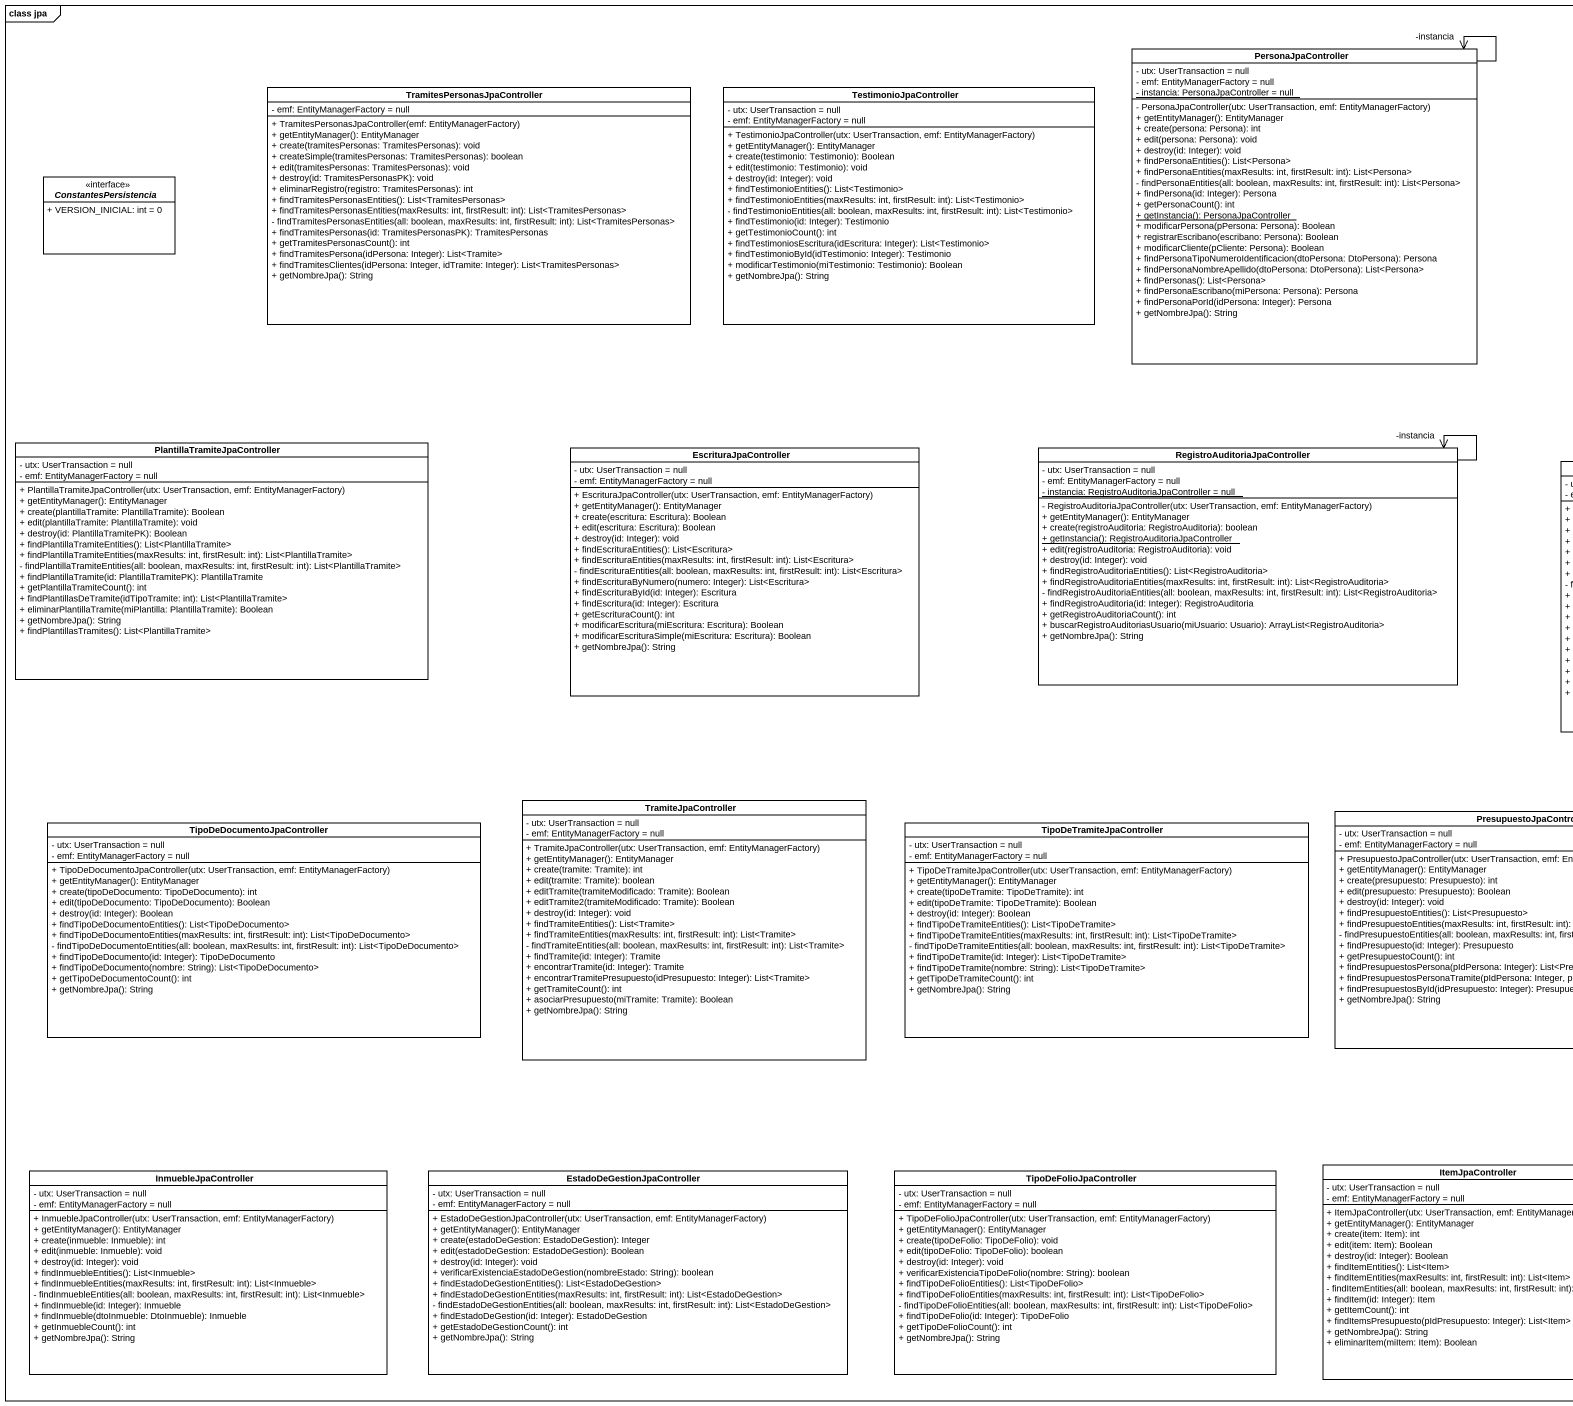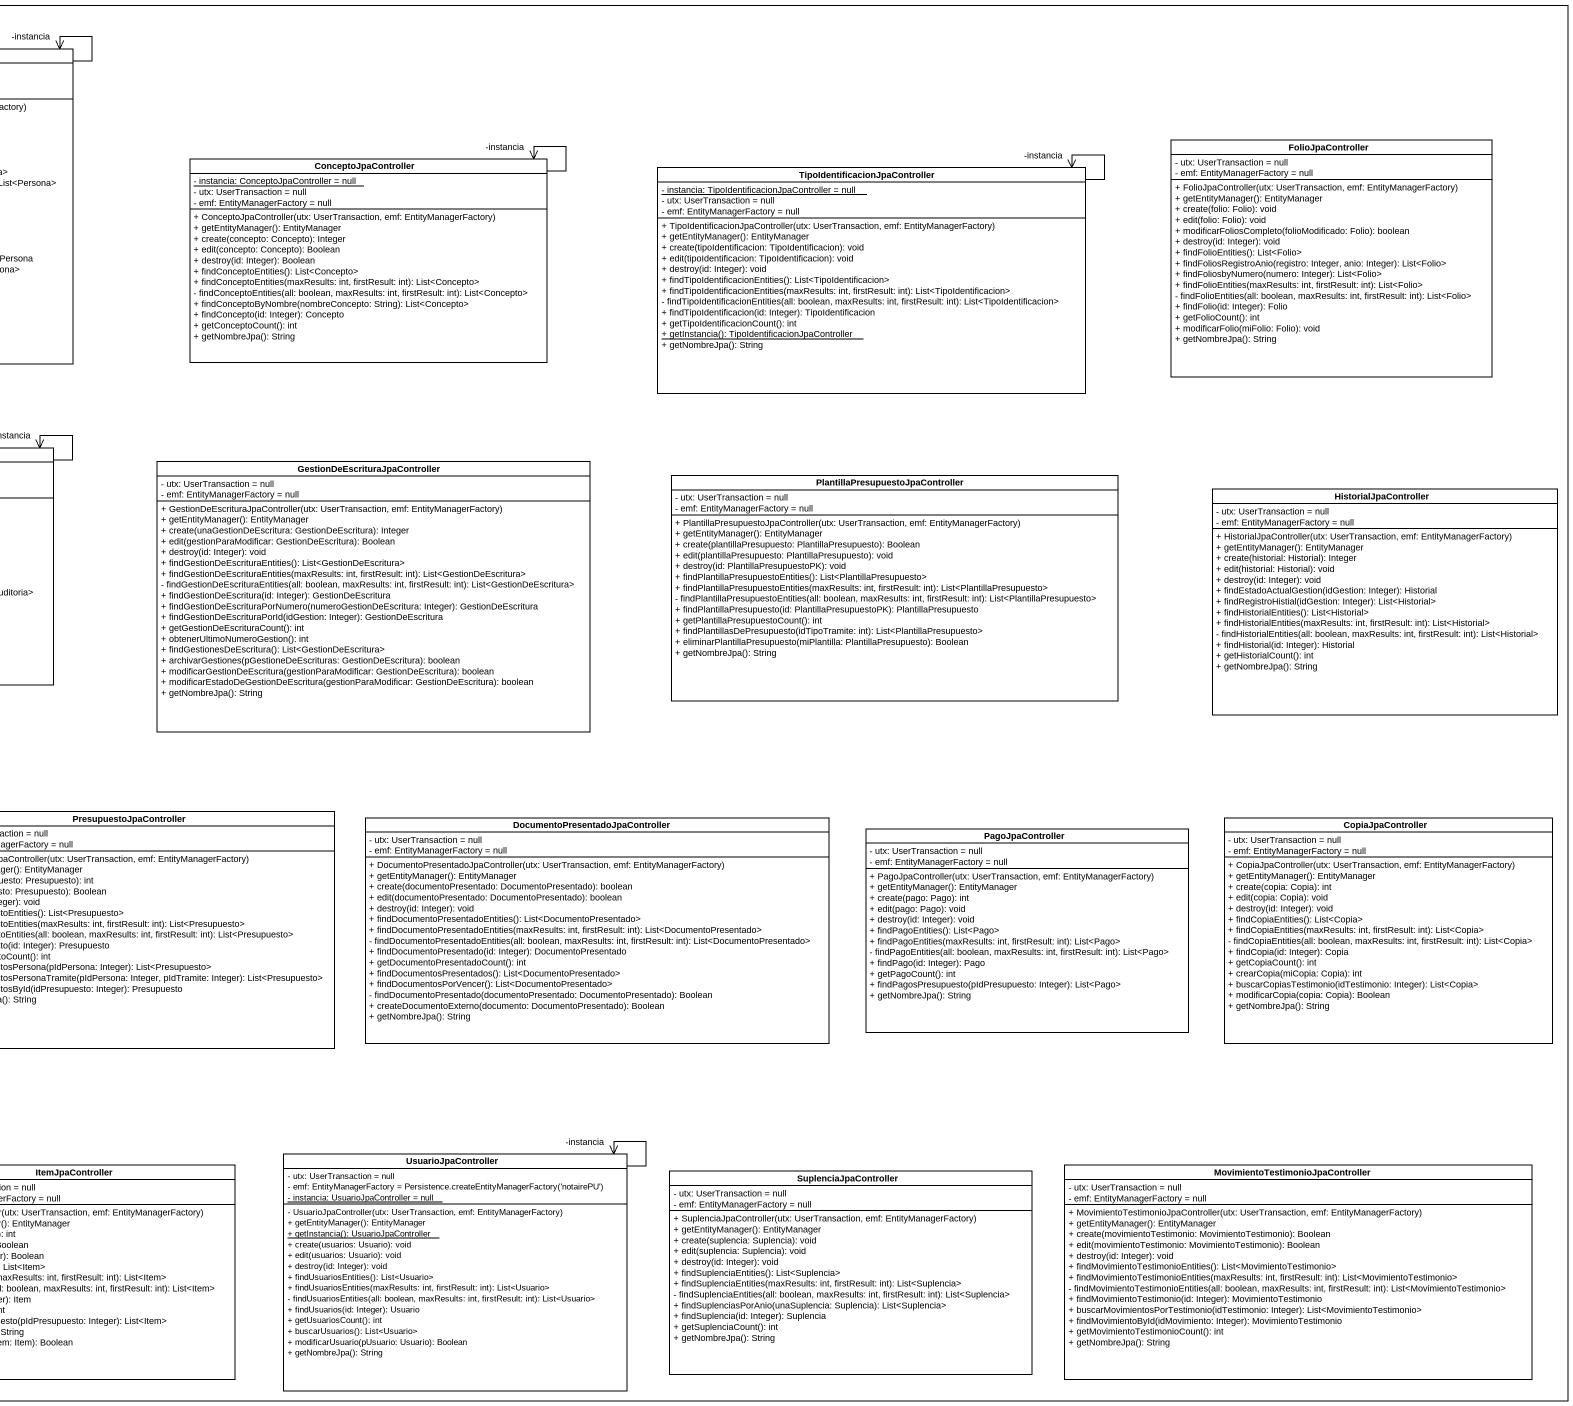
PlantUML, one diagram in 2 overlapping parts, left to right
@startuml
mainframe class jpa
hide circle
hide empty members
skinparam classAttributeIconSize 0
class PersonaJpaController {
  - utx: UserTransaction = null
  - emf: EntityManagerFactory = null
  {static} - instancia: PersonaJpaController = null
  - PersonaJpaController(utx: UserTransaction, emf: EntityManagerFactory)
  + getEntityManager(): EntityManager
  + create(persona: Persona): int
  + edit(persona: Persona): void
  + destroy(id: Integer): void
  + findPersonaEntities(): List<Persona>
  + findPersonaEntities(maxResults: int, firstResult: int): List<Persona>
  - findPersonaEntities(all: boolean, maxResults: int, firstResult: int): List<Persona>
  + findPersona(id: Integer): Persona
  + getPersonaCount(): int
  {static} + getInstancia(): PersonaJpaController
  + modificarPersona(pPersona: Persona): Boolean
  + registrarEscribano(escribano: Persona): Boolean
  + modificarCliente(pCliente: Persona): Boolean
  + findPersonaTipoNumeroIdentificacion(dtoPersona: DtoPersona): Persona
  + findPersonaNombreApellido(dtoPersona: DtoPersona): List<Persona>
  + findPersonas(): List<Persona>
  + findPersonaEscribano(miPersona: Persona): Persona
  + findPersonaPorId(idPersona: Integer): Persona
  + getNombreJpa(): String
}
class "TramitesPersonasJpaController" as TramitesPersonasJpaControlle {
  - emf: EntityManagerFactory = null
  + TramitesPersonasJpaController(emf: EntityManagerFactory)
  + getEntityManager(): EntityManager
  + create(tramitesPersonas: TramitesPersonas): void
  + createSimple(tramitesPersonas: TramitesPersonas): boolean
  + edit(tramitesPersonas: TramitesPersonas): void
  + destroy(id: TramitesPersonasPK): void
  + eliminarRegistro(registro: TramitesPersonas): int
  + findTramitesPersonasEntities(): List<TramitesPersonas>
  + findTramitesPersonasEntities(maxResults: int, firstResult: int): List<TramitesPersonas>
  - findTramitesPersonasEntities(all: boolean, maxResults: int, firstResult: int): List<TramitesPersonas>
  + findTramitesPersonas(id: TramitesPersonasPK): TramitesPersonas
  + getTramitesPersonasCount(): int
  + findTramitesPersona(idPersona: Integer): List<Tramite>
  + findTramitesClientes(idPersona: Integer, idTramite: Integer): List<TramitesPersonas>
  + getNombreJpa(): String
}
class TestimonioJpaController {
  - utx: UserTransaction = null
  - emf: EntityManagerFactory = null
  + TestimonioJpaController(utx: UserTransaction, emf: EntityManagerFactory)
  + getEntityManager(): EntityManager
  + create(testimonio: Testimonio): Boolean
  + edit(testimonio: Testimonio): void
  + destroy(id: Integer): void
  + findTestimonioEntities(): List<Testimonio>
  + findTestimonioEntities(maxResults: int, firstResult: int): List<Testimonio>
  - findTestimonioEntities(all: boolean, maxResults: int, firstResult: int): List<Testimonio>
  + findTestimonio(id: Integer): Testimonio
  + getTestimonioCount(): int
  + findTestimoniosEscritura(idEscritura: Integer): List<Testimonio>
  + findTestimonioById(idTestimonio: Integer): Testimonio
  + modificarTestimonio(miTestimonio: Testimonio): Boolean
  + getNombreJpa(): String
}
class FolioJpaController {
  - utx: UserTransaction = null
  - emf: EntityManagerFactory = null
  + FolioJpaController(utx: UserTransaction, emf: EntityManagerFactory)
  + getEntityManager(): EntityManager
  + create(folio: Folio): void
  + edit(folio: Folio): void
  + modificarFoliosCompleto(folioModificado: Folio): boolean
  + destroy(id: Integer): void
  + findFolioEntities(): List<Folio>
  + findFoliosRegistroAnio(registro: Integer, anio: Integer): List<Folio>
  + findFoliosbyNumero(numero: Integer): List<Folio>
  + findFolioEntities(maxResults: int, firstResult: int): List<Folio>
  - findFolioEntities(all: boolean, maxResults: int, firstResult: int): List<Folio>
  + findFolio(id: Integer): Folio
  + getFolioCount(): int
  + modificarFolio(miFolio: Folio): void
  + getNombreJpa(): String
}
interface ConstantesPersistencia <<interface>> {
  + VERSION_INICIAL: int = 0
}
class ConceptoJpaController {
  {static} - instancia: ConceptoJpaController = null
  - utx: UserTransaction = null
  - emf: EntityManagerFactory = null
  + ConceptoJpaController(utx: UserTransaction, emf: EntityManagerFactory)
  + getEntityManager(): EntityManager
  + create(concepto: Concepto): Integer
  + edit(concepto: Concepto): Boolean
  + destroy(id: Integer): Boolean
  + findConceptoEntities(): List<Concepto>
  + findConceptoEntities(maxResults: int, firstResult: int): List<Concepto>
  - findConceptoEntities(all: boolean, maxResults: int, firstResult: int): List<Concepto>
  + findConceptoByNombre(nombreConcepto: String): List<Concepto>
  + findConcepto(id: Integer): Concepto
  + getConceptoCount(): int
  + getNombreJpa(): String
}
class "TipoIdentificacionJpaController" as TipoIdentificacionJpaControl {
  {static} - instancia: TipoIdentificacionJpaController = null
  - utx: UserTransaction = null
  - emf: EntityManagerFactory = null
  + TipoIdentificacionJpaController(utx: UserTransaction, emf: EntityManagerFactory)
  + getEntityManager(): EntityManager
  + create(tipoIdentificacion: TipoIdentificacion): void
  + edit(tipoIdentificacion: TipoIdentificacion): void
  + destroy(id: Integer): void
  + findTipoIdentificacionEntities(): List<TipoIdentificacion>
  + findTipoIdentificacionEntities(maxResults: int, firstResult: int): List<TipoIdentificacion>
  - findTipoIdentificacionEntities(all: boolean, maxResults: int, firstResult: int): List<TipoIdentificacion>
  + findTipoIdentificacion(id: Integer): TipoIdentificacion
  + getTipoIdentificacionCount(): int
  {static} + getInstancia(): TipoIdentificacionJpaController
  + getNombreJpa(): String
}
class "PlantillaTramiteJpaController" as PlantillaTramiteJpaControlle {
  - utx: UserTransaction = null
  - emf: EntityManagerFactory = null
  + PlantillaTramiteJpaController(utx: UserTransaction, emf: EntityManagerFactory)
  + getEntityManager(): EntityManager
  + create(plantillaTramite: PlantillaTramite): Boolean
  + edit(plantillaTramite: PlantillaTramite): void
  + destroy(id: PlantillaTramitePK): Boolean
  + findPlantillaTramiteEntities(): List<PlantillaTramite>
  + findPlantillaTramiteEntities(maxResults: int, firstResult: int): List<PlantillaTramite>
  - findPlantillaTramiteEntities(all: boolean, maxResults: int, firstResult: int): List<PlantillaTramite>
  + findPlantillaTramite(id: PlantillaTramitePK): PlantillaTramite
  + getPlantillaTramiteCount(): int
  + findPlantillasDeTramite(idTipoTramite: int): List<PlantillaTramite>
  + eliminarPlantillaTramite(miPlantilla: PlantillaTramite): Boolean
  + getNombreJpa(): String
  + findPlantillasTramites(): List<PlantillaTramite>
}
class EscrituraJpaController {
  - utx: UserTransaction = null
  - emf: EntityManagerFactory = null
  + EscrituraJpaController(utx: UserTransaction, emf: EntityManagerFactory)
  + getEntityManager(): EntityManager
  + create(escritura: Escritura): Boolean
  + edit(escritura: Escritura): Boolean
  + destroy(id: Integer): void
  + findEscrituraEntities(): List<Escritura>
  + findEscrituraEntities(maxResults: int, firstResult: int): List<Escritura>
  - findEscrituraEntities(all: boolean, maxResults: int, firstResult: int): List<Escritura>
  + findEscrituraByNumero(numero: Integer): List<Escritura>
  + findEscrituraById(id: Integer): Escritura
  + findEscritura(id: Integer): Escritura
  + getEscrituraCount(): int
  + modificarEscritura(miEscritura: Escritura): Boolean
  + modificarEscrituraSimple(miEscritura: Escritura): Boolean
  + getNombreJpa(): String
}
class "RegistroAuditoriaJpaController" as RegistroAuditoriaJpaControll {
  - utx: UserTransaction = null
  - emf: EntityManagerFactory = null
  {static} - instancia: RegistroAuditoriaJpaController = null
  - RegistroAuditoriaJpaController(utx: UserTransaction, emf: EntityManagerFactory)
  + getEntityManager(): EntityManager
  + create(registroAuditoria: RegistroAuditoria): boolean
  {static} + getInstancia(): RegistroAuditoriaJpaController
  + edit(registroAuditoria: RegistroAuditoria): void
  + destroy(id: Integer): void
  + findRegistroAuditoriaEntities(): List<RegistroAuditoria>
  + findRegistroAuditoriaEntities(maxResults: int, firstResult: int): List<RegistroAuditoria>
  - findRegistroAuditoriaEntities(all: boolean, maxResults: int, firstResult: int): List<RegistroAuditoria>
  + findRegistroAuditoria(id: Integer): RegistroAuditoria
  + getRegistroAuditoriaCount(): int
  + buscarRegistroAuditoriasUsuario(miUsuario: Usuario): ArrayList<RegistroAuditoria>
  + getNombreJpa(): String
}
class "GestionDeEscrituraJpaController" as GestionDeEscrituraJpaControl {
  - utx: UserTransaction = null
  - emf: EntityManagerFactory = null
  + GestionDeEscrituraJpaController(utx: UserTransaction, emf: EntityManagerFactory)
  + getEntityManager(): EntityManager
  + create(unaGestionDeEscritura: GestionDeEscritura): Integer
  + edit(gestionParaModificar: GestionDeEscritura): Boolean
  + destroy(id: Integer): void
  + findGestionDeEscrituraEntities(): List<GestionDeEscritura>
  + findGestionDeEscrituraEntities(maxResults: int, firstResult: int): List<GestionDeEscritura>
  - findGestionDeEscrituraEntities(all: boolean, maxResults: int, firstResult: int): List<GestionDeEscritura>
  + findGestionDeEscritura(id: Integer): GestionDeEscritura
  + findGestionDeEscrituraPorNumero(numeroGestionDeEscritura: Integer): GestionDeEscritura
  + findGestionDeEscrituraPorId(idGestion: Integer): GestionDeEscritura
  + getGestionDeEscrituraCount(): int
  + obtenerUltimoNumeroGestion(): int
  + findGestionesDeEscritura(): List<GestionDeEscritura>
  + archivarGestiones(pGestioneDeEscrituras: GestionDeEscritura): boolean
  + modificarGestionDeEscritura(gestionParaModificar: GestionDeEscritura): boolean
  + modificarEstadoDeGestionDeEscritura(gestionParaModificar: GestionDeEscritura): boolean
  + getNombreJpa(): String
}
class "PlantillaPresupuestoJpaController" as PlantillaPresupuestoJpaContr {
  - utx: UserTransaction = null
  - emf: EntityManagerFactory = null
  + PlantillaPresupuestoJpaController(utx: UserTransaction, emf: EntityManagerFactory)
  + getEntityManager(): EntityManager
  + create(plantillaPresupuesto: PlantillaPresupuesto): Boolean
  + edit(plantillaPresupuesto: PlantillaPresupuesto): void
  + destroy(id: PlantillaPresupuestoPK): void
  + findPlantillaPresupuestoEntities(): List<PlantillaPresupuesto>
  + findPlantillaPresupuestoEntities(maxResults: int, firstResult: int): List<PlantillaPresupuesto>
  - findPlantillaPresupuestoEntities(all: boolean, maxResults: int, firstResult: int): List<PlantillaPresupuesto>
  + findPlantillaPresupuesto(id: PlantillaPresupuestoPK): PlantillaPresupuesto
  + getPlantillaPresupuestoCount(): int
  + findPlantillasDePresupuesto(idTipoTramite: int): List<PlantillaPresupuesto>
  + eliminarPlantillaPresupuesto(miPlantilla: PlantillaPresupuesto): Boolean
  + getNombreJpa(): String
}
class HistorialJpaController {
  - utx: UserTransaction = null
  - emf: EntityManagerFactory = null
  + HistorialJpaController(utx: UserTransaction, emf: EntityManagerFactory)
  + getEntityManager(): EntityManager
  + create(historial: Historial): Integer
  + edit(historial: Historial): void
  + destroy(id: Integer): void
  + findEstadoActualGestion(idGestion: Integer): Historial
  + findRegistroHistial(idGestion: Integer): List<Historial>
  + findHistorialEntities(): List<Historial>
  + findHistorialEntities(maxResults: int, firstResult: int): List<Historial>
  - findHistorialEntities(all: boolean, maxResults: int, firstResult: int): List<Historial>
  + findHistorial(id: Integer): Historial
  + getHistorialCount(): int
  + getNombreJpa(): String
}
class TramiteJpaController {
  - utx: UserTransaction = null
  - emf: EntityManagerFactory = null
  + TramiteJpaController(utx: UserTransaction, emf: EntityManagerFactory)
  + getEntityManager(): EntityManager
  + create(tramite: Tramite): int
  + edit(tramite: Tramite): boolean
  + editTramite(tramiteModificado: Tramite): Boolean
  + editTramite2(tramiteModificado: Tramite): Boolean
  + destroy(id: Integer): void
  + findTramiteEntities(): List<Tramite>
  + findTramiteEntities(maxResults: int, firstResult: int): List<Tramite>
  - findTramiteEntities(all: boolean, maxResults: int, firstResult: int): List<Tramite>
  + findTramite(id: Integer): Tramite
  + encontrarTramite(id: Integer): Tramite
  + encontrarTramitePresupuesto(idPresupuesto: Integer): List<Tramite>
  + getTramiteCount(): int
  + asociarPresupuesto(miTramite: Tramite): Boolean
  + getNombreJpa(): String
}
class PresupuestoJpaController {
  - utx: UserTransaction = null
  - emf: EntityManagerFactory = null
  + PresupuestoJpaController(utx: UserTransaction, emf: EntityManagerFactory)
  + getEntityManager(): EntityManager
  + create(presupuesto: Presupuesto): int
  + edit(presupuesto: Presupuesto): Boolean
  + destroy(id: Integer): void
  + findPresupuestoEntities(): List<Presupuesto>
  + findPresupuestoEntities(maxResults: int, firstResult: int): List<Presupuesto>
  - findPresupuestoEntities(all: boolean, maxResults: int, firstResult: int): List<Presupuesto>
  + findPresupuesto(id: Integer): Presupuesto
  + getPresupuestoCount(): int
  + findPresupuestosPersona(pIdPersona: Integer): List<Presupuesto>
  + findPresupuestosPersonaTramite(pIdPersona: Integer, pIdTramite: Integer): List<Presupuesto>
  + findPresupuestosById(idPresupuesto: Integer): Presupuesto
  + getNombreJpa(): String
}
class TipoDeDocumentoJpaController {
  - utx: UserTransaction = null
  - emf: EntityManagerFactory = null
  + TipoDeDocumentoJpaController(utx: UserTransaction, emf: EntityManagerFactory)
  + getEntityManager(): EntityManager
  + create(tipoDeDocumento: TipoDeDocumento): int
  + edit(tipoDeDocumento: TipoDeDocumento): Boolean
  + destroy(id: Integer): Boolean
  + findTipoDeDocumentoEntities(): List<TipoDeDocumento>
  + findTipoDeDocumentoEntities(maxResults: int, firstResult: int): List<TipoDeDocumento>
  - findTipoDeDocumentoEntities(all: boolean, maxResults: int, firstResult: int): List<TipoDeDocumento>
  + findTipoDeDocumento(id: Integer): TipoDeDocumento
  + findTipoDeDocumento(nombre: String): List<TipoDeDocumento>
  + getTipoDeDocumentoCount(): int
  + getNombreJpa(): String
}
class TipoDeTramiteJpaController {
  - utx: UserTransaction = null
  - emf: EntityManagerFactory = null
  + TipoDeTramiteJpaController(utx: UserTransaction, emf: EntityManagerFactory)
  + getEntityManager(): EntityManager
  + create(tipoDeTramite: TipoDeTramite): int
  + edit(tipoDeTramite: TipoDeTramite): Boolean
  + destroy(id: Integer): Boolean
  + findTipoDeTramiteEntities(): List<TipoDeTramite>
  + findTipoDeTramiteEntities(maxResults: int, firstResult: int): List<TipoDeTramite>
  - findTipoDeTramiteEntities(all: boolean, maxResults: int, firstResult: int): List<TipoDeTramite>
  + findTipoDeTramite(id: Integer): List<TipoDeTramite>
  + findTipoDeTramite(nombre: String): List<TipoDeTramite>
  + getTipoDeTramiteCount(): int
  + getNombreJpa(): String
}
class "DocumentoPresentadoJpaController" as DocumentoPresentadoJpaContro {
  - utx: UserTransaction = null
  - emf: EntityManagerFactory = null
  + DocumentoPresentadoJpaController(utx: UserTransaction, emf: EntityManagerFactory)
  + getEntityManager(): EntityManager
  + create(documentoPresentado: DocumentoPresentado): boolean
  + edit(documentoPresentado: DocumentoPresentado): boolean
  + destroy(id: Integer): void
  + findDocumentoPresentadoEntities(): List<DocumentoPresentado>
  + findDocumentoPresentadoEntities(maxResults: int, firstResult: int): List<DocumentoPresentado>
  - findDocumentoPresentadoEntities(all: boolean, maxResults: int, firstResult: int): List<DocumentoPresentado>
  + findDocumentoPresentado(id: Integer): DocumentoPresentado
  + getDocumentoPresentadoCount(): int
  + findDocumentosPresentados(): List<DocumentoPresentado>
  + findDocumentosPorVencer(): List<DocumentoPresentado>
  - findDocumentoPresentado(documentoPresentado: DocumentoPresentado): Boolean
  + createDocumentoExterno(documento: DocumentoPresentado): Boolean
  + getNombreJpa(): String
}
class PagoJpaController {
  - utx: UserTransaction = null
  - emf: EntityManagerFactory = null
  + PagoJpaController(utx: UserTransaction, emf: EntityManagerFactory)
  + getEntityManager(): EntityManager
  + create(pago: Pago): int
  + edit(pago: Pago): void
  + destroy(id: Integer): void
  + findPagoEntities(): List<Pago>
  + findPagoEntities(maxResults: int, firstResult: int): List<Pago>
  - findPagoEntities(all: boolean, maxResults: int, firstResult: int): List<Pago>
  + findPago(id: Integer): Pago
  + getPagoCount(): int
  + findPagosPresupuesto(pIdPresupuesto: Integer): List<Pago>
  + getNombreJpa(): String
}
class CopiaJpaController {
  - utx: UserTransaction = null
  - emf: EntityManagerFactory = null
  + CopiaJpaController(utx: UserTransaction, emf: EntityManagerFactory)
  + getEntityManager(): EntityManager
  + create(copia: Copia): int
  + edit(copia: Copia): void
  + destroy(id: Integer): void
  + findCopiaEntities(): List<Copia>
  + findCopiaEntities(maxResults: int, firstResult: int): List<Copia>
  - findCopiaEntities(all: boolean, maxResults: int, firstResult: int): List<Copia>
  + findCopia(id: Integer): Copia
  + getCopiaCount(): int
  + crearCopia(miCopia: Copia): int
  + buscarCopiasTestimonio(idTestimonio: Integer): List<Copia>
  + modificarCopia(copia: Copia): Boolean
  + getNombreJpa(): String
}
class UsuarioJpaController {
  - utx: UserTransaction = null
  {field} - emf: EntityManagerFactory = Persistence.createEntityManagerFactory('notairePU')
  {static} - instancia: UsuarioJpaController = null
  - UsuarioJpaController(utx: UserTransaction, emf: EntityManagerFactory)
  + getEntityManager(): EntityManager
  {static} + getInstancia(): UsuarioJpaController
  + create(usuarios: Usuario): void
  + edit(usuarios: Usuario): void
  + destroy(id: Integer): void
  + findUsuariosEntities(): List<Usuario>
  + findUsuariosEntities(maxResults: int, firstResult: int): List<Usuario>
  - findUsuariosEntities(all: boolean, maxResults: int, firstResult: int): List<Usuario>
  + findUsuarios(id: Integer): Usuario
  + getUsuariosCount(): int
  + buscarUsuarios(): List<Usuario>
  + modificarUsuario(pUsuario: Usuario): Boolean
  + getNombreJpa(): String
}
class InmuebleJpaController {
  - utx: UserTransaction = null
  - emf: EntityManagerFactory = null
  + InmuebleJpaController(utx: UserTransaction, emf: EntityManagerFactory)
  + getEntityManager(): EntityManager
  + create(inmueble: Inmueble): int
  + edit(inmueble: Inmueble): void
  + destroy(id: Integer): void
  + findInmuebleEntities(): List<Inmueble>
  + findInmuebleEntities(maxResults: int, firstResult: int): List<Inmueble>
  - findInmuebleEntities(all: boolean, maxResults: int, firstResult: int): List<Inmueble>
  + findInmueble(id: Integer): Inmueble
  + findInmueble(dtoInmueble: DtoInmueble): Inmueble
  + getInmuebleCount(): int
  + getNombreJpa(): String
}
class EstadoDeGestionJpaController {
  - utx: UserTransaction = null
  - emf: EntityManagerFactory = null
  + EstadoDeGestionJpaController(utx: UserTransaction, emf: EntityManagerFactory)
  + getEntityManager(): EntityManager
  + create(estadoDeGestion: EstadoDeGestion): Integer
  + edit(estadoDeGestion: EstadoDeGestion): Boolean
  + destroy(id: Integer): void
  + verificarExistenciaEstadoDeGestion(nombreEstado: String): boolean
  + findEstadoDeGestionEntities(): List<EstadoDeGestion>
  + findEstadoDeGestionEntities(maxResults: int, firstResult: int): List<EstadoDeGestion>
  - findEstadoDeGestionEntities(all: boolean, maxResults: int, firstResult: int): List<EstadoDeGestion>
  + findEstadoDeGestion(id: Integer): EstadoDeGestion
  + getEstadoDeGestionCount(): int
  + getNombreJpa(): String
}
class TipoDeFolioJpaController {
  - utx: UserTransaction = null
  - emf: EntityManagerFactory = null
  + TipoDeFolioJpaController(utx: UserTransaction, emf: EntityManagerFactory)
  + getEntityManager(): EntityManager
  + create(tipoDeFolio: TipoDeFolio): void
  + edit(tipoDeFolio: TipoDeFolio): boolean
  + destroy(id: Integer): void
  + verificarExistenciaTipoDeFolio(nombre: String): boolean
  + findTipoDeFolioEntities(): List<TipoDeFolio>
  + findTipoDeFolioEntities(maxResults: int, firstResult: int): List<TipoDeFolio>
  - findTipoDeFolioEntities(all: boolean, maxResults: int, firstResult: int): List<TipoDeFolio>
  + findTipoDeFolio(id: Integer): TipoDeFolio
  + getTipoDeFolioCount(): int
  + getNombreJpa(): String
}
class ItemJpaController {
  - utx: UserTransaction = null
  - emf: EntityManagerFactory = null
  + ItemJpaController(utx: UserTransaction, emf: EntityManagerFactory)
  + getEntityManager(): EntityManager
  + create(item: Item): int
  + edit(item: Item): Boolean
  + destroy(id: Integer): Boolean
  + findItemEntities(): List<Item>
  + findItemEntities(maxResults: int, firstResult: int): List<Item>
  - findItemEntities(all: boolean, maxResults: int, firstResult: int): List<Item>
  + findItem(id: Integer): Item
  + getItemCount(): int
  + findItemsPresupuesto(pIdPresupuesto: Integer): List<Item>
  + getNombreJpa(): String
  + eliminarItem(miItem: Item): Boolean
}
class SuplenciaJpaController {
  - utx: UserTransaction = null
  - emf: EntityManagerFactory = null
  + SuplenciaJpaController(utx: UserTransaction, emf: EntityManagerFactory)
  + getEntityManager(): EntityManager
  + create(suplencia: Suplencia): void
  + edit(suplencia: Suplencia): void
  + destroy(id: Integer): void
  + findSuplenciaEntities(): List<Suplencia>
  + findSuplenciaEntities(maxResults: int, firstResult: int): List<Suplencia>
  - findSuplenciaEntities(all: boolean, maxResults: int, firstResult: int): List<Suplencia>
  + findSuplenciasPorAnio(unaSuplencia: Suplencia): List<Suplencia>
  + findSuplencia(id: Integer): Suplencia
  + getSuplenciaCount(): int
  + getNombreJpa(): String
}
class "MovimientoTestimonioJpaController" as MovimientoTestimonioJpaContr {
  - utx: UserTransaction = null
  - emf: EntityManagerFactory = null
  + MovimientoTestimonioJpaController(utx: UserTransaction, emf: EntityManagerFactory)
  + getEntityManager(): EntityManager
  + create(movimientoTestimonio: MovimientoTestimonio): Boolean
  + edit(movimientoTestimonio: MovimientoTestimonio): Boolean
  + destroy(id: Integer): void
  + findMovimientoTestimonioEntities(): List<MovimientoTestimonio>
  + findMovimientoTestimonioEntities(maxResults: int, firstResult: int): List<MovimientoTestimonio>
  - findMovimientoTestimonioEntities(all: boolean, maxResults: int, firstResult: int): List<MovimientoTestimonio>
  + findMovimientoTestimonio(id: Integer): MovimientoTestimonio
  + buscarMovimientosPorTestimonio(idTestimonio: Integer): List<MovimientoTestimonio>
  + findMovimientoById(idMovimiento: Integer): MovimientoTestimonio
  + getMovimientoTestimonioCount(): int
  + getNombreJpa(): String
}
PersonaJpaController --> "-instancia" PersonaJpaController
ConceptoJpaController --> "-instancia" ConceptoJpaController
TipoIdentificacionJpaControl --> "-instancia" TipoIdentificacionJpaControl
RegistroAuditoriaJpaControll --> "-instancia" RegistroAuditoriaJpaControll
UsuarioJpaController --> "-instancia" UsuarioJpaController
@enduml
